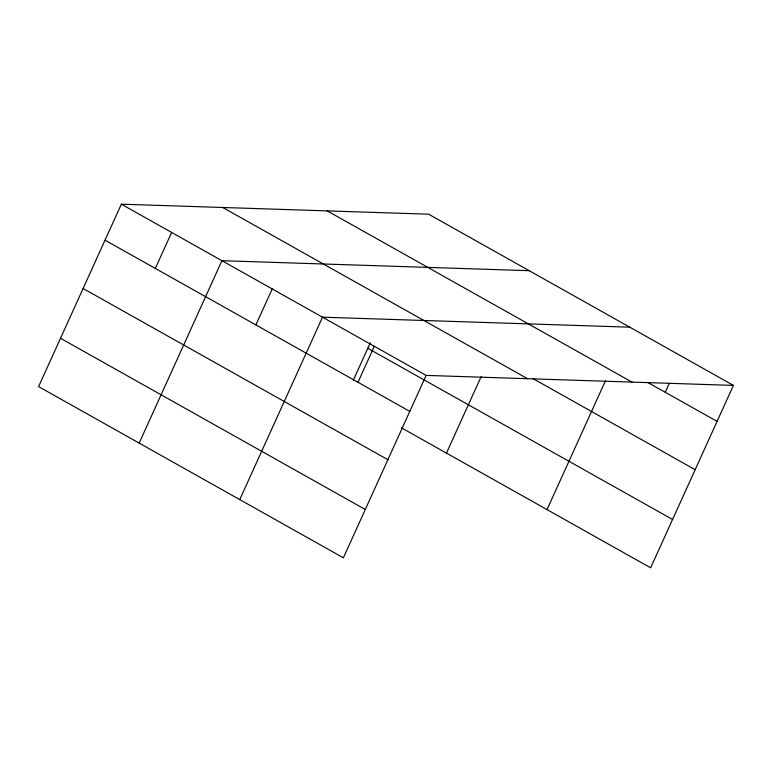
<?xml version="1.0" encoding="UTF-8"?>
<svg xmlns="http://www.w3.org/2000/svg" width="772" height="772" viewBox="0 0 772 772"><rect width="100%" height="100%" fill="white"/><g stroke="black" fill="none" stroke-linecap="round" stroke-linejoin="round"><path stroke-width="1.16" d="M733.4 385.402L428.624 214.191L121.349 204.184L38.6 386.598L343.376 557.809L426.125 375.395L733.4 385.402L650.651 567.816L401.401 427.794M155.317 268.415L171.635 232.43M139.172 443.099L221.921 260.685L529.196 270.692M255.889 324.915L272.207 288.931M239.754 499.6L322.503 317.186L629.778 327.183M353.354 380.133L370.251 342.874M357.986 382.275L374.314 346.29M446.448 453.106L481.139 376.639M547.03 509.607L605.48 380.741M665.261 392.272L669.218 383.549M647.65 382.381L717.072 421.387M327.222 210.891L631.998 382.101M532.863 378.541L695.157 469.704M222.751 207.485L527.527 378.695M121.349 204.184L426.125 375.395M367.8 348.288L672.576 519.488M105.021 240.169L409.797 411.38M83.106 288.496L387.882 459.697M60.525 338.281L365.291 509.491"/></g></svg>
